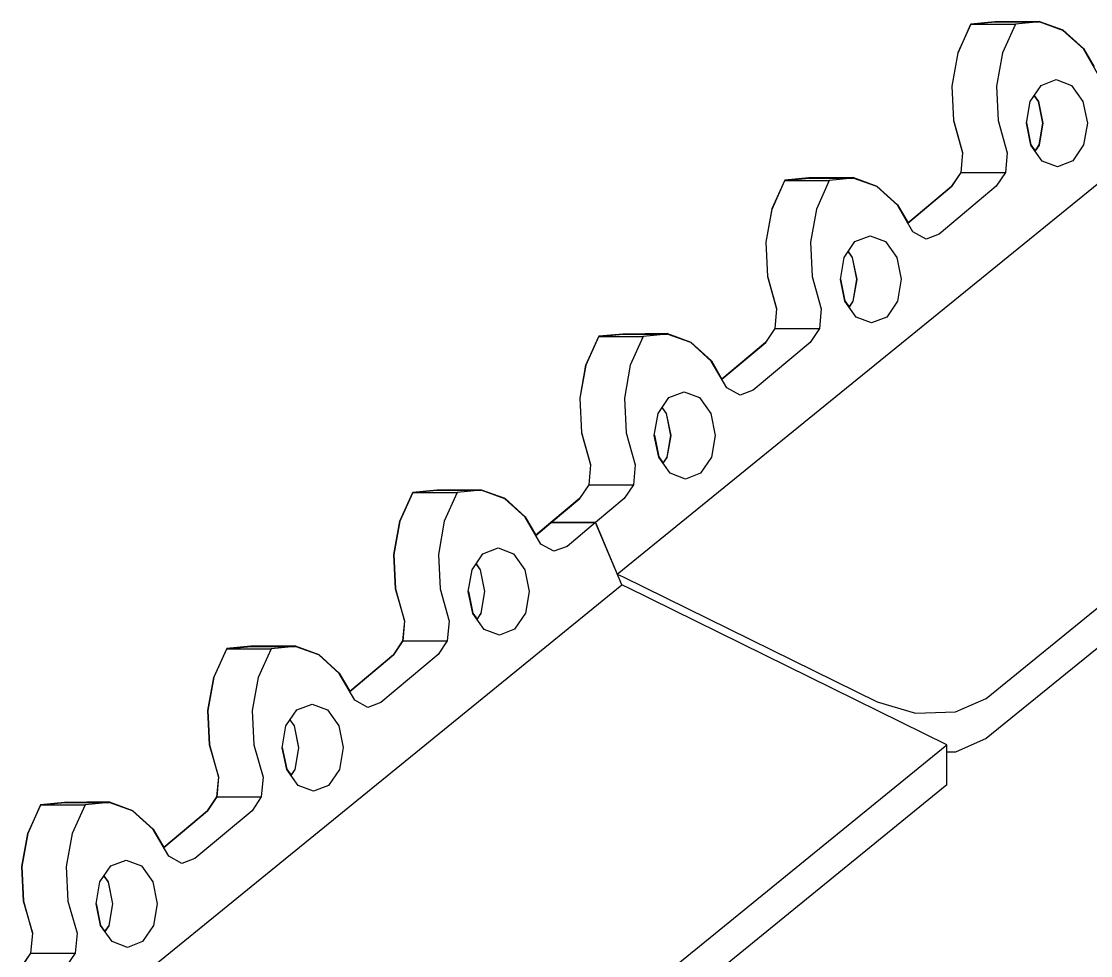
# Model space of a CAD drawing. Header units: millimetres. Extents: x -11840 to 12480, y -4119 to 5972.
# Drawn here: x -3653 to -3142, y 4428 to 4875 of the extents above; entities that cross this region are included whole.
import ezdxf

# ---------------------------------------------------------------- set-up
doc = ezdxf.new("R2010")
doc.units = ezdxf.units.MM

msp = doc.modelspace()

# ---------------------------------------------------------------- linework, layer by layer
at = {"color": 253, "true_color": 0x999999}
for p, q in [((-3199.07, 4873.65), (-3205.27, 4859.95)), ((-3199.07, 4873.65), (-3205.27, 4859.95)), ((-3205.2, 4859.88), (-3199.01, 4873.57)), ((-3205.2, 4859.88), (-3199.01, 4873.57)), ((-3187.61, 4874.77), (-3199.07, 4873.65)), ((-3187.61, 4874.77), (-3199.07, 4873.65)), ((-3199.01, 4873.57), (-3187.54, 4874.7)), ((-3199.01, 4873.57), (-3187.54, 4874.7)), ((-3199.01, 4873.57), (-3177.79, 4873.57)), ((-3199.01, 4873.57), (-3177.79, 4873.57)), ((-3166.29, 4874.95), (-3187.61, 4874.77)), ((-3166.29, 4874.95), (-3187.61, 4874.77)), ((-3187.43, 4874.7), (-3187.61, 4874.77)), ((-3187.43, 4874.7), (-3187.61, 4874.77)), ((-3187.54, 4874.7), (-3166.33, 4874.7)), ((-3187.54, 4874.7), (-3166.33, 4874.7)), ((-3177.79, 4873.57), (-3183.99, 4859.88)), ((-3177.79, 4873.57), (-3183.99, 4859.88)), ((-3166.33, 4874.7), (-3177.79, 4873.57)), ((-3166.33, 4874.7), (-3177.79, 4873.57)), ((-3155.12, 4870.63), (-3166.33, 4874.7)), ((-3155.12, 4870.63), (-3166.33, 4874.7)), ((-3166.29, 4874.95), (-3155.08, 4870.85)), ((-3166.29, 4874.95), (-3155.08, 4870.85)), ((-3145.28, 4861.75), (-3155.12, 4870.63)), ((-3145.28, 4861.75), (-3155.12, 4870.63)), ((-3155.08, 4870.85), (-3145.25, 4861.95)), ((-3155.08, 4870.85), (-3145.25, 4861.95)), ((-3137.81, 4848.98), (-3145.28, 4861.75)), ((-3137.81, 4848.98), (-3145.28, 4861.75)), ((-3145.25, 4861.95), (-3140.16, 4853.22)), ((-3145.25, 4861.95), (-3140.16, 4853.22)), ((-3205.27, 4859.95), (-3208.12, 4844.05)), ((-3205.27, 4859.95), (-3208.12, 4844.05)), ((-3208.04, 4844.01), (-3205.2, 4859.88)), ((-3208.04, 4844.01), (-3205.2, 4859.88)), ((-3183.99, 4859.88), (-3186.83, 4844.01)), ((-3183.99, 4859.88), (-3186.83, 4844.01)), ((-3165.52, 4844.33), (-3158.28, 4847.14)), ((-3165.52, 4844.33), (-3158.28, 4847.14)), ((-3158.28, 4847.14), (-3150.95, 4844.35)), ((-3158.28, 4847.14), (-3150.95, 4844.35)), ((-3208.12, 4844.05), (-3207.33, 4827.57)), ((-3208.12, 4844.05), (-3207.33, 4827.57)), ((-3207.25, 4827.55), (-3208.04, 4844.01)), ((-3207.25, 4827.55), (-3208.04, 4844.01)), ((-3186.83, 4844.01), (-3186.04, 4827.55)), ((-3186.83, 4844.01), (-3186.04, 4827.55)), ((-3170.74, 4836.69), (-3165.52, 4844.33)), ((-3170.74, 4836.69), (-3165.52, 4844.33)), ((-3150.95, 4844.35), (-3145.5, 4836.72)), ((-3150.95, 4844.35), (-3145.5, 4836.72)), ((-3172.52, 4826.25), (-3170.74, 4836.69)), ((-3172.52, 4826.25), (-3170.74, 4836.69)), ((-3168.81, 4839.52), (-3166.8, 4836.69)), ((-3168.81, 4839.52), (-3166.8, 4836.69)), ((-3166.71, 4836.72), (-3168.76, 4839.59)), ((-3166.71, 4836.72), (-3168.76, 4839.59)), ((-3166.8, 4836.69), (-3164.68, 4826.24)), ((-3166.8, 4836.69), (-3164.68, 4826.24)), ((-3164.59, 4826.29), (-3166.71, 4836.72)), ((-3164.59, 4826.29), (-3166.71, 4836.72)), ((-3145.5, 4836.72), (-3143.37, 4826.29)), ((-3145.5, 4836.72), (-3143.37, 4826.29)), ((-3368.13, 4610.66), (-3099.13, 4829.4)), ((-3368.13, 4610.66), (-3099.13, 4829.4)), ((-3207.33, 4827.57), (-3202.99, 4812.14)), ((-3207.33, 4827.57), (-3202.99, 4812.14)), ((-3202.9, 4812.16), (-3207.25, 4827.55)), ((-3202.9, 4812.16), (-3207.25, 4827.55)), ((-3186.04, 4827.55), (-3181.69, 4812.16)), ((-3186.04, 4827.55), (-3181.69, 4812.16)), ((-3170.4, 4815.82), (-3172.52, 4826.25)), ((-3170.4, 4815.82), (-3172.52, 4826.25)), ((-3172.49, 4826.41), (-3170.38, 4815.98)), ((-3172.49, 4826.41), (-3170.38, 4815.98)), ((-3164.68, 4826.24), (-3166.47, 4815.79)), ((-3164.68, 4826.24), (-3166.47, 4815.79)), ((-3166.37, 4815.85), (-3164.59, 4826.29)), ((-3166.37, 4815.85), (-3164.59, 4826.29)), ((-3143.37, 4826.29), (-3145.16, 4815.85)), ((-3143.37, 4826.29), (-3145.16, 4815.85)), ((-3164.94, 4808.19), (-3170.4, 4815.82)), ((-3164.94, 4808.19), (-3170.4, 4815.82)), ((-3170.38, 4815.98), (-3168.32, 4813.08)), ((-3170.38, 4815.98), (-3168.32, 4813.08)), ((-3166.47, 4815.79), (-3168.38, 4812.99)), ((-3166.47, 4815.79), (-3168.38, 4812.99)), ((-3168.35, 4812.96), (-3166.37, 4815.85)), ((-3168.35, 4812.96), (-3166.37, 4815.85)), ((-3145.16, 4815.85), (-3150.37, 4808.21)), ((-3145.16, 4815.85), (-3150.37, 4808.21)), ((-3202.99, 4812.14), (-3203.85, 4802.69)), ((-3202.99, 4812.14), (-3203.85, 4802.69)), ((-3203.76, 4802.73), (-3202.9, 4812.16)), ((-3203.76, 4802.73), (-3202.9, 4812.16)), ((-3181.69, 4812.16), (-3182.54, 4802.73)), ((-3181.69, 4812.16), (-3182.54, 4802.73)), ((-3157.61, 4805.41), (-3164.94, 4808.19)), ((-3157.61, 4805.41), (-3164.94, 4808.19)), ((-3150.37, 4808.21), (-3157.61, 4805.41)), ((-3150.37, 4808.21), (-3157.61, 4805.41)), ((-3255.23, 4800.31), (-3276.55, 4800.13)), ((-3255.23, 4800.31), (-3276.55, 4800.13)), ((-3255.23, 4800.31), (-3244.03, 4796.21)), ((-3255.23, 4800.31), (-3244.03, 4796.21)), ((-3203.85, 4802.69), (-3208.28, 4796.06)), ((-3203.85, 4802.69), (-3208.28, 4796.06)), ((-3208.19, 4796.1), (-3203.76, 4802.73)), ((-3208.19, 4796.1), (-3203.76, 4802.73)), ((-3203.76, 4802.73), (-3182.54, 4802.73)), ((-3203.76, 4802.73), (-3182.54, 4802.73)), ((-3182.54, 4802.73), (-3186.98, 4796.1)), ((-3182.54, 4802.73), (-3186.98, 4796.1)), ((-3288.02, 4799.01), (-3294.21, 4785.31)), ((-3288.02, 4799.01), (-3294.21, 4785.31)), ((-3294.14, 4785.25), (-3287.95, 4798.94)), ((-3294.14, 4785.25), (-3287.95, 4798.94)), ((-3276.55, 4800.13), (-3288.02, 4799.01)), ((-3276.55, 4800.13), (-3288.02, 4799.01)), ((-3287.95, 4798.94), (-3276.49, 4800.07)), ((-3287.95, 4798.94), (-3276.49, 4800.07)), ((-3287.95, 4798.94), (-3266.74, 4798.94)), ((-3287.95, 4798.94), (-3266.74, 4798.94)), ((-3276.39, 4800.07), (-3276.55, 4800.13)), ((-3276.39, 4800.07), (-3276.55, 4800.13)), ((-3276.49, 4800.07), (-3255.27, 4800.07)), ((-3276.49, 4800.07), (-3255.27, 4800.07)), ((-3266.74, 4798.94), (-3272.93, 4785.25)), ((-3266.74, 4798.94), (-3272.93, 4785.25)), ((-3255.27, 4800.07), (-3266.74, 4798.94)), ((-3255.27, 4800.07), (-3266.74, 4798.94)), ((-3244.06, 4795.99), (-3255.27, 4800.07)), ((-3244.06, 4795.99), (-3255.27, 4800.07)), ((-3234.22, 4787.12), (-3244.06, 4795.99)), ((-3234.22, 4787.12), (-3244.06, 4795.99)), ((-3244.03, 4796.21), (-3234.2, 4787.31)), ((-3244.03, 4796.21), (-3234.2, 4787.31)), ((-3208.28, 4796.06), (-3229.19, 4778.51)), ((-3208.28, 4796.06), (-3229.19, 4778.51)), ((-3229.18, 4778.49), (-3208.19, 4796.1)), ((-3229.18, 4778.49), (-3208.19, 4796.1)), ((-3186.98, 4796.1), (-3214.25, 4773.21)), ((-3186.98, 4796.1), (-3214.25, 4773.21)), ((-3294.21, 4785.31), (-3297.06, 4769.42)), ((-3294.21, 4785.31), (-3297.06, 4769.42)), ((-3296.99, 4769.38), (-3294.14, 4785.25)), ((-3296.99, 4769.38), (-3294.14, 4785.25)), ((-3272.93, 4785.25), (-3275.78, 4769.38)), ((-3272.93, 4785.25), (-3275.78, 4769.38)), ((-3226.76, 4774.35), (-3234.22, 4787.12)), ((-3226.76, 4774.35), (-3234.22, 4787.12)), ((-3234.2, 4787.31), (-3229.11, 4778.58)), ((-3234.2, 4787.31), (-3229.11, 4778.58)), ((-3259.68, 4762.06), (-3254.47, 4769.7)), ((-3259.68, 4762.06), (-3254.47, 4769.7)), ((-3254.47, 4769.7), (-3247.23, 4772.5)), ((-3254.47, 4769.7), (-3247.23, 4772.5)), ((-3247.23, 4772.5), (-3239.9, 4769.72)), ((-3247.23, 4772.5), (-3239.9, 4769.72)), ((-3239.9, 4769.72), (-3234.44, 4762.09)), ((-3239.9, 4769.72), (-3234.44, 4762.09)), ((-3220.49, 4770.88), (-3226.76, 4774.35)), ((-3220.49, 4770.88), (-3226.76, 4774.35)), ((-3214.25, 4773.21), (-3220.49, 4770.88)), ((-3214.25, 4773.21), (-3220.49, 4770.88)), ((-3297.06, 4769.42), (-3296.28, 4752.93)), ((-3297.06, 4769.42), (-3296.28, 4752.93)), ((-3296.2, 4752.92), (-3296.99, 4769.38)), ((-3296.2, 4752.92), (-3296.99, 4769.38)), ((-3275.78, 4769.38), (-3274.98, 4752.92)), ((-3275.78, 4769.38), (-3274.98, 4752.92)), ((-3257.75, 4764.88), (-3255.74, 4762.06)), ((-3257.75, 4764.88), (-3255.74, 4762.06)), ((-3255.65, 4762.09), (-3257.7, 4764.95)), ((-3255.65, 4762.09), (-3257.7, 4764.95)), ((-3261.46, 4751.62), (-3259.68, 4762.06)), ((-3261.46, 4751.62), (-3259.68, 4762.06)), ((-3255.74, 4762.06), (-3253.63, 4751.61)), ((-3255.74, 4762.06), (-3253.63, 4751.61)), ((-3253.53, 4751.66), (-3255.65, 4762.09)), ((-3253.53, 4751.66), (-3255.65, 4762.09)), ((-3234.44, 4762.09), (-3232.32, 4751.66)), ((-3234.44, 4762.09), (-3232.32, 4751.66)), ((-3296.28, 4752.93), (-3291.94, 4737.51)), ((-3296.28, 4752.93), (-3291.94, 4737.51)), ((-3291.85, 4737.53), (-3296.2, 4752.92)), ((-3291.85, 4737.53), (-3296.2, 4752.92)), ((-3274.98, 4752.92), (-3270.64, 4737.53)), ((-3274.98, 4752.92), (-3270.64, 4737.53)), ((-3259.34, 4741.19), (-3261.46, 4751.62)), ((-3259.34, 4741.19), (-3261.46, 4751.62)), ((-3261.44, 4751.77), (-3259.33, 4741.34)), ((-3261.44, 4751.77), (-3259.33, 4741.34)), ((-3253.63, 4751.61), (-3255.42, 4741.16)), ((-3253.63, 4751.61), (-3255.42, 4741.16)), ((-3255.32, 4741.22), (-3253.53, 4751.66)), ((-3255.32, 4741.22), (-3253.53, 4751.66)), ((-3232.32, 4751.66), (-3234.1, 4741.22)), ((-3232.32, 4751.66), (-3234.1, 4741.22)), ((-3191.74, 4551.25), (-2943.67, 4752.97)), ((-3191.74, 4551.25), (-2943.67, 4752.97)), ((-3253.89, 4733.56), (-3259.34, 4741.19)), ((-3253.89, 4733.56), (-3259.34, 4741.19)), ((-3259.33, 4741.34), (-3257.27, 4738.44)), ((-3259.33, 4741.34), (-3257.27, 4738.44)), ((-3255.42, 4741.16), (-3257.32, 4738.36)), ((-3255.42, 4741.16), (-3257.32, 4738.36)), ((-3257.29, 4738.32), (-3255.32, 4741.22)), ((-3257.29, 4738.32), (-3255.32, 4741.22)), ((-3234.1, 4741.22), (-3239.31, 4733.58)), ((-3234.1, 4741.22), (-3239.31, 4733.58)), ((-3291.94, 4737.51), (-3292.79, 4728.06)), ((-3291.94, 4737.51), (-3292.79, 4728.06)), ((-3292.7, 4728.09), (-3291.85, 4737.53)), ((-3292.7, 4728.09), (-3291.85, 4737.53)), ((-3270.64, 4737.53), (-3271.49, 4728.09)), ((-3270.64, 4737.53), (-3271.49, 4728.09)), ((-3246.56, 4730.77), (-3253.89, 4733.56)), ((-3246.56, 4730.77), (-3253.89, 4733.56)), ((-3239.31, 4733.58), (-3246.56, 4730.77)), ((-3239.31, 4733.58), (-3246.56, 4730.77)), ((-2943.66, 4733.82), (-3191.74, 4532.09)), ((-2943.66, 4733.82), (-3191.74, 4532.09)), ((-3376.96, 4724.38), (-3383.16, 4710.67)), ((-3376.96, 4724.38), (-3383.16, 4710.67)), ((-3383.09, 4710.62), (-3376.89, 4724.31)), ((-3383.09, 4710.62), (-3376.89, 4724.31)), ((-3365.5, 4725.49), (-3376.96, 4724.38)), ((-3365.5, 4725.49), (-3376.96, 4724.38)), ((-3376.89, 4724.31), (-3365.43, 4725.43)), ((-3376.89, 4724.31), (-3365.43, 4725.43)), ((-3376.89, 4724.31), (-3355.68, 4724.31)), ((-3376.89, 4724.31), (-3355.68, 4724.31)), ((-3344.18, 4725.67), (-3365.5, 4725.49)), ((-3344.18, 4725.67), (-3365.5, 4725.49)), ((-3365.35, 4725.43), (-3365.5, 4725.49)), ((-3365.35, 4725.43), (-3365.5, 4725.49)), ((-3365.43, 4725.43), (-3344.22, 4725.43)), ((-3365.43, 4725.43), (-3344.22, 4725.43)), ((-3355.68, 4724.31), (-3361.88, 4710.62)), ((-3355.68, 4724.31), (-3361.88, 4710.62)), ((-3344.22, 4725.43), (-3355.68, 4724.31)), ((-3344.22, 4725.43), (-3355.68, 4724.31)), ((-3333, 4721.36), (-3344.22, 4725.43)), ((-3333, 4721.36), (-3344.22, 4725.43)), ((-3344.18, 4725.67), (-3332.97, 4721.58)), ((-3344.18, 4725.67), (-3332.97, 4721.58)), ((-3292.79, 4728.06), (-3297.23, 4721.42)), ((-3292.79, 4728.06), (-3297.23, 4721.42)), ((-3297.13, 4721.47), (-3292.7, 4728.09)), ((-3297.13, 4721.47), (-3292.7, 4728.09)), ((-3292.7, 4728.09), (-3271.49, 4728.09)), ((-3292.7, 4728.09), (-3271.49, 4728.09)), ((-3271.49, 4728.09), (-3275.92, 4721.47)), ((-3271.49, 4728.09), (-3275.92, 4721.47)), ((-3323.17, 4712.49), (-3333, 4721.36)), ((-3323.17, 4712.49), (-3333, 4721.36)), ((-3332.97, 4721.58), (-3323.15, 4712.68)), ((-3332.97, 4721.58), (-3323.15, 4712.68)), ((-3297.23, 4721.42), (-3318.14, 4703.88)), ((-3297.23, 4721.42), (-3318.14, 4703.88)), ((-3318.12, 4703.86), (-3297.13, 4721.47)), ((-3318.12, 4703.86), (-3297.13, 4721.47)), ((-3275.92, 4721.47), (-3303.2, 4698.58)), ((-3275.92, 4721.47), (-3303.2, 4698.58)), ((-3383.16, 4710.67), (-3386.01, 4694.78)), ((-3383.16, 4710.67), (-3386.01, 4694.78)), ((-3385.93, 4694.75), (-3383.09, 4710.62)), ((-3385.93, 4694.75), (-3383.09, 4710.62)), ((-3361.88, 4710.62), (-3364.72, 4694.75)), ((-3361.88, 4710.62), (-3364.72, 4694.75)), ((-3315.7, 4699.71), (-3323.17, 4712.49)), ((-3315.7, 4699.71), (-3323.17, 4712.49)), ((-3323.15, 4712.68), (-3318.06, 4703.95)), ((-3323.15, 4712.68), (-3318.06, 4703.95)), ((-3309.44, 4696.25), (-3315.7, 4699.71)), ((-3309.44, 4696.25), (-3315.7, 4699.71)), ((-3303.2, 4698.58), (-3309.44, 4696.25)), ((-3303.2, 4698.58), (-3309.44, 4696.25)), ((-3386.01, 4694.78), (-3385.23, 4678.29)), ((-3386.01, 4694.78), (-3385.23, 4678.29)), ((-3385.14, 4678.29), (-3385.93, 4694.75)), ((-3385.14, 4678.29), (-3385.93, 4694.75)), ((-3364.72, 4694.75), (-3363.93, 4678.29)), ((-3364.72, 4694.75), (-3363.93, 4678.29)), ((-3348.62, 4687.42), (-3343.41, 4695.07)), ((-3348.62, 4687.42), (-3343.41, 4695.07)), ((-3343.41, 4695.07), (-3336.17, 4697.87)), ((-3343.41, 4695.07), (-3336.17, 4697.87)), ((-3336.17, 4697.87), (-3328.84, 4695.08)), ((-3336.17, 4697.87), (-3328.84, 4695.08)), ((-3328.84, 4695.08), (-3323.38, 4687.45)), ((-3328.84, 4695.08), (-3323.38, 4687.45)), ((-3346.7, 4690.24), (-3344.69, 4687.42)), ((-3346.7, 4690.24), (-3344.69, 4687.42)), ((-3344.6, 4687.45), (-3346.65, 4690.32)), ((-3344.6, 4687.45), (-3346.65, 4690.32)), ((-3350.41, 4676.99), (-3348.62, 4687.42)), ((-3350.41, 4676.99), (-3348.62, 4687.42)), ((-3344.69, 4687.42), (-3342.58, 4676.97)), ((-3344.69, 4687.42), (-3342.58, 4676.97)), ((-3342.48, 4677.02), (-3344.6, 4687.45)), ((-3342.48, 4677.02), (-3344.6, 4687.45)), ((-3323.38, 4687.45), (-3321.26, 4677.02)), ((-3323.38, 4687.45), (-3321.26, 4677.02)), ((-3385.23, 4678.29), (-3380.89, 4662.87)), ((-3385.23, 4678.29), (-3380.89, 4662.87)), ((-3380.79, 4662.9), (-3385.14, 4678.29)), ((-3380.79, 4662.9), (-3385.14, 4678.29)), ((-3363.93, 4678.29), (-3359.58, 4662.9)), ((-3363.93, 4678.29), (-3359.58, 4662.9)), ((-3348.29, 4666.56), (-3350.41, 4676.99)), ((-3348.29, 4666.56), (-3350.41, 4676.99)), ((-3350.39, 4677.12), (-3348.28, 4666.7)), ((-3350.39, 4677.12), (-3348.28, 4666.7)), ((-3342.58, 4676.97), (-3344.37, 4666.52)), ((-3342.58, 4676.97), (-3344.37, 4666.52)), ((-3344.26, 4666.59), (-3342.48, 4677.02)), ((-3344.26, 4666.59), (-3342.48, 4677.02)), ((-3321.26, 4677.02), (-3323.05, 4666.59)), ((-3321.26, 4677.02), (-3323.05, 4666.59)), ((-3380.89, 4662.87), (-3381.74, 4653.42)), ((-3380.89, 4662.87), (-3381.74, 4653.42)), ((-3381.64, 4653.46), (-3380.79, 4662.9)), ((-3381.64, 4653.46), (-3380.79, 4662.9)), ((-3359.58, 4662.9), (-3360.43, 4653.46)), ((-3359.58, 4662.9), (-3360.43, 4653.46)), ((-3342.83, 4658.93), (-3348.29, 4666.56)), ((-3342.83, 4658.93), (-3348.29, 4666.56)), ((-3348.28, 4666.7), (-3346.21, 4663.81)), ((-3348.28, 4666.7), (-3346.21, 4663.81)), ((-3344.37, 4666.52), (-3346.27, 4663.73)), ((-3344.37, 4666.52), (-3346.27, 4663.73)), ((-3346.24, 4663.69), (-3344.26, 4666.59)), ((-3346.24, 4663.69), (-3344.26, 4666.59)), ((-3323.05, 4666.59), (-3328.26, 4658.94)), ((-3323.05, 4666.59), (-3328.26, 4658.94)), ((-3335.5, 4656.14), (-3342.83, 4658.93)), ((-3335.5, 4656.14), (-3342.83, 4658.93)), ((-3328.26, 4658.94), (-3335.5, 4656.14)), ((-3328.26, 4658.94), (-3335.5, 4656.14)), ((-3381.74, 4653.42), (-3386.18, 4646.79)), ((-3381.74, 4653.42), (-3386.18, 4646.79)), ((-3386.08, 4646.83), (-3381.64, 4653.46)), ((-3386.08, 4646.83), (-3381.64, 4653.46)), ((-3381.64, 4653.46), (-3360.43, 4653.46)), ((-3381.64, 4653.46), (-3360.43, 4653.46)), ((-3360.43, 4653.46), (-3364.87, 4646.83)), ((-3360.43, 4653.46), (-3364.87, 4646.83)), ((-3465.91, 4649.74), (-3472.11, 4636.04)), ((-3465.91, 4649.74), (-3472.11, 4636.04)), ((-3472.03, 4635.98), (-3465.84, 4649.67)), ((-3472.03, 4635.98), (-3465.84, 4649.67)), ((-3454.45, 4650.86), (-3465.91, 4649.74)), ((-3454.45, 4650.86), (-3465.91, 4649.74)), ((-3465.84, 4649.67), (-3454.37, 4650.8)), ((-3465.84, 4649.67), (-3454.37, 4650.8)), ((-3465.84, 4649.67), (-3444.63, 4649.67)), ((-3465.84, 4649.67), (-3444.63, 4649.67)), ((-3433.13, 4651.04), (-3454.45, 4650.86)), ((-3433.13, 4651.04), (-3454.45, 4650.86)), ((-3454.3, 4650.8), (-3454.45, 4650.86)), ((-3454.3, 4650.8), (-3454.45, 4650.86)), ((-3454.37, 4650.8), (-3433.16, 4650.8)), ((-3454.37, 4650.8), (-3433.16, 4650.8)), ((-3444.63, 4649.67), (-3450.82, 4635.98)), ((-3444.63, 4649.67), (-3450.82, 4635.98)), ((-3433.16, 4650.8), (-3444.63, 4649.67)), ((-3433.16, 4650.8), (-3444.63, 4649.67)), ((-3421.95, 4646.73), (-3433.16, 4650.8)), ((-3421.95, 4646.73), (-3433.16, 4650.8)), ((-3433.13, 4651.04), (-3421.92, 4646.94)), ((-3433.13, 4651.04), (-3421.92, 4646.94)), ((-3421.92, 4646.94), (-3412.09, 4638.04)), ((-3421.92, 4646.94), (-3412.09, 4638.04)), ((-3412.11, 4637.85), (-3421.95, 4646.73)), ((-3412.11, 4637.85), (-3421.95, 4646.73)), ((-3386.18, 4646.79), (-3399.82, 4635.34)), ((-3386.18, 4646.79), (-3399.82, 4635.34)), ((-3399.72, 4635.39), (-3386.08, 4646.83)), ((-3399.72, 4635.39), (-3386.08, 4646.83)), ((-3364.87, 4646.83), (-3378.5, 4635.39)), ((-3364.87, 4646.83), (-3378.5, 4635.39)), ((-3404.64, 4625.08), (-3412.11, 4637.85)), ((-3404.64, 4625.08), (-3412.11, 4637.85)), ((-3412.09, 4638.04), (-3407.01, 4629.31)), ((-3412.09, 4638.04), (-3407.01, 4629.31)), ((-3472.11, 4636.04), (-3474.96, 4620.14)), ((-3472.11, 4636.04), (-3474.96, 4620.14)), ((-3474.88, 4620.11), (-3472.03, 4635.98)), ((-3474.88, 4620.11), (-3472.03, 4635.98)), ((-3450.82, 4635.98), (-3453.66, 4620.11)), ((-3450.82, 4635.98), (-3453.66, 4620.11)), ((-3399.82, 4635.34), (-3407.08, 4629.25)), ((-3399.82, 4635.34), (-3407.08, 4629.25)), ((-3407.07, 4629.22), (-3399.72, 4635.39)), ((-3407.07, 4629.22), (-3399.72, 4635.39)), ((-3399.82, 4635.34), (-3399.81, 4635.31)), ((-3399.82, 4635.34), (-3399.81, 4635.31)), ((-3399.81, 4635.31), (-3399.82, 4635.34)), ((-3399.81, 4635.31), (-3399.82, 4635.34)), ((-3378.5, 4635.39), (-3399.72, 4635.39)), ((-3378.5, 4635.39), (-3399.72, 4635.39)), ((-3399.72, 4635.39), (-3378.5, 4635.39)), ((-3399.72, 4635.39), (-3378.5, 4635.39)), ((-3378.5, 4635.39), (-3392.14, 4623.94)), ((-3378.5, 4635.39), (-3392.14, 4623.94)), ((-3378.5, 4635.39), (-3368.13, 4610.66)), ((-3378.5, 4635.39), (-3368.13, 4610.66)), ((-3365.96, 4605.5), (-3378.5, 4635.39)), ((-3365.96, 4605.5), (-3378.5, 4635.39)), ((-3432.36, 4620.43), (-3425.12, 4623.24)), ((-3432.36, 4620.43), (-3425.12, 4623.24)), ((-3425.12, 4623.24), (-3417.78, 4620.45)), ((-3425.12, 4623.24), (-3417.78, 4620.45)), ((-3398.38, 4621.62), (-3404.64, 4625.08)), ((-3398.38, 4621.62), (-3404.64, 4625.08)), ((-3392.14, 4623.94), (-3398.38, 4621.62)), ((-3392.14, 4623.94), (-3398.38, 4621.62)), ((-3474.96, 4620.14), (-3474.18, 4603.66)), ((-3474.96, 4620.14), (-3474.18, 4603.66)), ((-3474.09, 4603.65), (-3474.88, 4620.11)), ((-3474.09, 4603.65), (-3474.88, 4620.11)), ((-3453.66, 4620.11), (-3452.87, 4603.65)), ((-3453.66, 4620.11), (-3452.87, 4603.65)), ((-3437.57, 4612.79), (-3432.36, 4620.43)), ((-3437.57, 4612.79), (-3432.36, 4620.43)), ((-3417.78, 4620.45), (-3412.33, 4612.82)), ((-3417.78, 4620.45), (-3412.33, 4612.82)), ((-3439.35, 4602.35), (-3437.57, 4612.79)), ((-3439.35, 4602.35), (-3437.57, 4612.79)), ((-3435.65, 4615.6), (-3433.64, 4612.78)), ((-3435.65, 4615.6), (-3433.64, 4612.78)), ((-3433.54, 4612.82), (-3435.59, 4615.69)), ((-3433.54, 4612.82), (-3435.59, 4615.69)), ((-3433.64, 4612.78), (-3431.53, 4602.33)), ((-3433.64, 4612.78), (-3431.53, 4602.33)), ((-3431.42, 4602.39), (-3433.54, 4612.82)), ((-3431.42, 4602.39), (-3433.54, 4612.82)), ((-3412.33, 4612.82), (-3410.21, 4602.39)), ((-3412.33, 4612.82), (-3410.21, 4602.39)), ((-3368.13, 4610.66), (-3366.76, 4610.07)), ((-3368.13, 4610.66), (-3366.76, 4610.07)), ((-3366.76, 4610.07), (-3365.36, 4609.41)), ((-3366.76, 4610.07), (-3365.36, 4609.41)), ((-3365.36, 4609.41), (-3243.85, 4549.59)), ((-3365.36, 4609.41), (-3243.85, 4549.59)), ((-3634.96, 4386.76), (-3365.96, 4605.5)), ((-3634.96, 4386.76), (-3365.96, 4605.5)), ((-3474.18, 4603.66), (-3469.84, 4588.23)), ((-3474.18, 4603.66), (-3469.84, 4588.23)), ((-3469.74, 4588.26), (-3474.09, 4603.65)), ((-3469.74, 4588.26), (-3474.09, 4603.65)), ((-3452.87, 4603.65), (-3448.52, 4588.26)), ((-3452.87, 4603.65), (-3448.52, 4588.26)), ((-3437.23, 4591.92), (-3439.35, 4602.35)), ((-3437.23, 4591.92), (-3439.35, 4602.35)), ((-3439.33, 4602.47), (-3437.23, 4592.07)), ((-3439.33, 4602.47), (-3437.23, 4592.07)), ((-3431.53, 4602.33), (-3433.31, 4591.88)), ((-3431.53, 4602.33), (-3433.31, 4591.88)), ((-3433.2, 4591.96), (-3431.42, 4602.39)), ((-3433.2, 4591.96), (-3431.42, 4602.39)), ((-3410.21, 4602.39), (-3411.99, 4591.96)), ((-3410.21, 4602.39), (-3411.99, 4591.96)), ((-3364.59, 4604.91), (-3365.96, 4605.5)), ((-3364.59, 4604.91), (-3365.96, 4605.5)), ((-3363.19, 4604.25), (-3364.59, 4604.91)), ((-3363.19, 4604.25), (-3364.59, 4604.91)), ((-3210.5, 4529.07), (-3363.19, 4604.25)), ((-3210.5, 4529.07), (-3363.19, 4604.25)), ((-3437.23, 4592.07), (-3435.16, 4589.17)), ((-3437.23, 4592.07), (-3435.16, 4589.17)), ((-3431.78, 4584.29), (-3437.23, 4591.92)), ((-3431.78, 4584.29), (-3437.23, 4591.92)), ((-3433.31, 4591.88), (-3435.21, 4589.1)), ((-3433.31, 4591.88), (-3435.21, 4589.1)), ((-3435.18, 4589.06), (-3433.2, 4591.96)), ((-3435.18, 4589.06), (-3433.2, 4591.96)), ((-3411.99, 4591.96), (-3417.2, 4584.31)), ((-3411.99, 4591.96), (-3417.2, 4584.31)), ((-3469.84, 4588.23), (-3470.69, 4578.78)), ((-3469.84, 4588.23), (-3470.69, 4578.78)), ((-3470.59, 4578.83), (-3469.74, 4588.26)), ((-3470.59, 4578.83), (-3469.74, 4588.26)), ((-3448.52, 4588.26), (-3449.38, 4578.83)), ((-3448.52, 4588.26), (-3449.38, 4578.83)), ((-3424.44, 4581.51), (-3431.78, 4584.29)), ((-3424.44, 4581.51), (-3431.78, 4584.29)), ((-3417.2, 4584.31), (-3424.44, 4581.51)), ((-3417.2, 4584.31), (-3424.44, 4581.51)), ((-3543.4, 4576.22), (-3554.86, 4575.1)), ((-3543.4, 4576.22), (-3554.86, 4575.1)), ((-3554.78, 4575.04), (-3543.32, 4576.17)), ((-3554.78, 4575.04), (-3543.32, 4576.17)), ((-3522.08, 4576.4), (-3543.4, 4576.22)), ((-3522.08, 4576.4), (-3543.4, 4576.22)), ((-3543.26, 4576.17), (-3543.4, 4576.22)), ((-3543.26, 4576.17), (-3543.4, 4576.22)), ((-3543.32, 4576.17), (-3522.11, 4576.17)), ((-3543.32, 4576.17), (-3522.11, 4576.17)), ((-3522.11, 4576.17), (-3533.57, 4575.04)), ((-3522.11, 4576.17), (-3533.57, 4575.04)), ((-3510.89, 4572.09), (-3522.11, 4576.17)), ((-3510.89, 4572.09), (-3522.11, 4576.17)), ((-3522.08, 4576.4), (-3510.87, 4572.3)), ((-3522.08, 4576.4), (-3510.87, 4572.3)), ((-3470.69, 4578.78), (-3475.13, 4572.15)), ((-3470.69, 4578.78), (-3475.13, 4572.15)), ((-3475.02, 4572.2), (-3470.59, 4578.83)), ((-3475.02, 4572.2), (-3470.59, 4578.83)), ((-3470.59, 4578.83), (-3449.38, 4578.83)), ((-3470.59, 4578.83), (-3449.38, 4578.83)), ((-3449.38, 4578.83), (-3453.81, 4572.2)), ((-3449.38, 4578.83), (-3453.81, 4572.2)), ((-3554.86, 4575.1), (-3561.06, 4561.4)), ((-3554.86, 4575.1), (-3561.06, 4561.4)), ((-3560.98, 4561.35), (-3554.78, 4575.04)), ((-3560.98, 4561.35), (-3554.78, 4575.04)), ((-3554.78, 4575.04), (-3533.57, 4575.04)), ((-3554.78, 4575.04), (-3533.57, 4575.04)), ((-3533.57, 4575.04), (-3539.76, 4561.35)), ((-3533.57, 4575.04), (-3539.76, 4561.35)), ((-3501.06, 4563.22), (-3510.89, 4572.09)), ((-3501.06, 4563.22), (-3510.89, 4572.09)), ((-3510.87, 4572.3), (-3501.04, 4563.4)), ((-3510.87, 4572.3), (-3501.04, 4563.4)), ((-3475.13, 4572.15), (-3496.02, 4554.62)), ((-3475.13, 4572.15), (-3496.02, 4554.62)), ((-3496.01, 4554.59), (-3475.02, 4572.2)), ((-3496.01, 4554.59), (-3475.02, 4572.2)), ((-3453.81, 4572.2), (-3481.09, 4549.31)), ((-3453.81, 4572.2), (-3481.09, 4549.31)), ((-3561.06, 4561.4), (-3563.91, 4545.51)), ((-3561.06, 4561.4), (-3563.91, 4545.51)), ((-3563.82, 4545.48), (-3560.98, 4561.35)), ((-3563.82, 4545.48), (-3560.98, 4561.35)), ((-3539.76, 4561.35), (-3542.61, 4545.48)), ((-3539.76, 4561.35), (-3542.61, 4545.48)), ((-3493.59, 4550.45), (-3501.06, 4563.22)), ((-3493.59, 4550.45), (-3501.06, 4563.22)), ((-3501.04, 4563.4), (-3495.96, 4554.67)), ((-3501.04, 4563.4), (-3495.96, 4554.67)), ((-3487.32, 4546.98), (-3493.59, 4550.45)), ((-3487.32, 4546.98), (-3493.59, 4550.45)), ((-3206.38, 4544.8), (-3191.74, 4551.25)), ((-3206.38, 4544.8), (-3191.74, 4551.25)), ((-3563.91, 4545.51), (-3563.13, 4529.02)), ((-3563.91, 4545.51), (-3563.13, 4529.02)), ((-3563.03, 4529.02), (-3563.82, 4545.48)), ((-3563.03, 4529.02), (-3563.82, 4545.48)), ((-3542.61, 4545.48), (-3541.82, 4529.02)), ((-3542.61, 4545.48), (-3541.82, 4529.02)), ((-3526.51, 4538.16), (-3521.3, 4545.8)), ((-3526.51, 4538.16), (-3521.3, 4545.8)), ((-3521.3, 4545.8), (-3514.06, 4548.6)), ((-3521.3, 4545.8), (-3514.06, 4548.6)), ((-3514.06, 4548.6), (-3506.73, 4545.82)), ((-3514.06, 4548.6), (-3506.73, 4545.82)), ((-3506.73, 4545.82), (-3501.27, 4538.19)), ((-3506.73, 4545.82), (-3501.27, 4538.19)), ((-3481.09, 4549.31), (-3487.32, 4546.98)), ((-3481.09, 4549.31), (-3487.32, 4546.98)), ((-3243.85, 4549.59), (-3225.46, 4544.19)), ((-3243.85, 4549.59), (-3225.46, 4544.19)), ((-3225.46, 4544.19), (-3206.38, 4544.8)), ((-3225.46, 4544.19), (-3206.38, 4544.8)), ((-3524.6, 4540.96), (-3522.59, 4538.15)), ((-3524.6, 4540.96), (-3522.59, 4538.15)), ((-3522.49, 4538.19), (-3524.54, 4541.06)), ((-3522.49, 4538.19), (-3524.54, 4541.06)), ((-3528.3, 4527.72), (-3526.51, 4538.16)), ((-3528.3, 4527.72), (-3526.51, 4538.16)), ((-3522.59, 4538.15), (-3520.47, 4527.7)), ((-3522.59, 4538.15), (-3520.47, 4527.7)), ((-3520.36, 4527.76), (-3522.49, 4538.19)), ((-3520.36, 4527.76), (-3522.49, 4538.19)), ((-3501.27, 4538.19), (-3499.15, 4527.76)), ((-3501.27, 4538.19), (-3499.15, 4527.76)), ((-3191.74, 4532.09), (-3206.38, 4525.64)), ((-3191.74, 4532.09), (-3206.38, 4525.64)), ((-3563.13, 4529.02), (-3558.78, 4513.6)), ((-3563.13, 4529.02), (-3558.78, 4513.6)), ((-3558.68, 4513.63), (-3563.03, 4529.02)), ((-3558.68, 4513.63), (-3563.03, 4529.02)), ((-3541.82, 4529.02), (-3537.47, 4513.63)), ((-3541.82, 4529.02), (-3537.47, 4513.63)), ((-3526.18, 4517.29), (-3528.3, 4527.72)), ((-3526.18, 4517.29), (-3528.3, 4527.72)), ((-3528.28, 4527.83), (-3526.17, 4517.43)), ((-3528.28, 4527.83), (-3526.17, 4517.43)), ((-3520.47, 4527.7), (-3522.26, 4517.25)), ((-3520.47, 4527.7), (-3522.26, 4517.25)), ((-3522.15, 4517.32), (-3520.36, 4527.76)), ((-3522.15, 4517.32), (-3520.36, 4527.76)), ((-3499.15, 4527.76), (-3500.94, 4517.32)), ((-3499.15, 4527.76), (-3500.94, 4517.32)), ((-3458.57, 4327.35), (-3210.5, 4529.07)), ((-3458.57, 4327.35), (-3210.5, 4529.07)), ((-3210.5, 4509.92), (-3210.5, 4529.07)), ((-3210.5, 4509.92), (-3210.5, 4529.07)), ((-3206.38, 4525.64), (-3210.5, 4525.51)), ((-3206.38, 4525.64), (-3210.5, 4525.51)), ((-3520.72, 4509.66), (-3526.18, 4517.29)), ((-3520.72, 4509.66), (-3526.18, 4517.29)), ((-3526.17, 4517.43), (-3524.11, 4514.53)), ((-3526.17, 4517.43), (-3524.11, 4514.53)), ((-3522.26, 4517.25), (-3524.16, 4514.47)), ((-3522.26, 4517.25), (-3524.16, 4514.47)), ((-3524.13, 4514.42), (-3522.15, 4517.32)), ((-3524.13, 4514.42), (-3522.15, 4517.32)), ((-3500.94, 4517.32), (-3506.15, 4509.68)), ((-3500.94, 4517.32), (-3506.15, 4509.68)), ((-3558.78, 4513.6), (-3559.64, 4504.15)), ((-3558.78, 4513.6), (-3559.64, 4504.15)), ((-3559.53, 4504.19), (-3558.68, 4513.63)), ((-3559.53, 4504.19), (-3558.68, 4513.63)), ((-3537.47, 4513.63), (-3538.32, 4504.19)), ((-3537.47, 4513.63), (-3538.32, 4504.19)), ((-3513.39, 4506.87), (-3520.72, 4509.66)), ((-3513.39, 4506.87), (-3520.72, 4509.66)), ((-3506.15, 4509.68), (-3513.39, 4506.87)), ((-3506.15, 4509.68), (-3513.39, 4506.87)), ((-3210.5, 4509.92), (-3458.57, 4308.19)), ((-3210.5, 4509.92), (-3458.57, 4308.19)), ((-3559.64, 4504.15), (-3564.08, 4497.51)), ((-3559.64, 4504.15), (-3564.08, 4497.51)), ((-3563.97, 4497.57), (-3559.53, 4504.19)), ((-3563.97, 4497.57), (-3559.53, 4504.19)), ((-3559.53, 4504.19), (-3538.32, 4504.19)), ((-3559.53, 4504.19), (-3538.32, 4504.19)), ((-3538.32, 4504.19), (-3542.75, 4497.57)), ((-3538.32, 4504.19), (-3542.75, 4497.57)), ((-3643.81, 4500.47), (-3650.01, 4486.76)), ((-3643.81, 4500.47), (-3650.01, 4486.76)), ((-3649.92, 4486.72), (-3643.73, 4500.41)), ((-3649.92, 4486.72), (-3643.73, 4500.41)), ((-3632.35, 4501.58), (-3643.81, 4500.47)), ((-3632.35, 4501.58), (-3643.81, 4500.47)), ((-3643.73, 4500.41), (-3632.26, 4501.54)), ((-3643.73, 4500.41), (-3632.26, 4501.54)), ((-3643.73, 4500.41), (-3622.51, 4500.41)), ((-3643.73, 4500.41), (-3622.51, 4500.41)), ((-3611.03, 4501.76), (-3632.35, 4501.58)), ((-3611.03, 4501.76), (-3632.35, 4501.58)), ((-3632.22, 4501.54), (-3632.35, 4501.58)), ((-3632.22, 4501.54), (-3632.35, 4501.58)), ((-3632.26, 4501.54), (-3611.05, 4501.54)), ((-3632.26, 4501.54), (-3611.05, 4501.54)), ((-3622.51, 4500.41), (-3628.71, 4486.72)), ((-3622.51, 4500.41), (-3628.71, 4486.72)), ((-3611.05, 4501.54), (-3622.51, 4500.41)), ((-3611.05, 4501.54), (-3622.51, 4500.41)), ((-3599.84, 4497.46), (-3611.05, 4501.54)), ((-3599.84, 4497.46), (-3611.05, 4501.54)), ((-3611.03, 4501.76), (-3599.82, 4497.67)), ((-3611.03, 4501.76), (-3599.82, 4497.67)), ((-3590, 4488.59), (-3599.84, 4497.46)), ((-3590, 4488.59), (-3599.84, 4497.46)), ((-3599.82, 4497.67), (-3589.99, 4488.77)), ((-3599.82, 4497.67), (-3589.99, 4488.77)), ((-3564.08, 4497.51), (-3584.97, 4479.98)), ((-3564.08, 4497.51), (-3584.97, 4479.98)), ((-3584.95, 4479.96), (-3563.97, 4497.57)), ((-3584.95, 4479.96), (-3563.97, 4497.57)), ((-3542.75, 4497.57), (-3570.03, 4474.68)), ((-3542.75, 4497.57), (-3570.03, 4474.68)), ((-3582.53, 4475.82), (-3590, 4488.59)), ((-3582.53, 4475.82), (-3590, 4488.59)), ((-3589.99, 4488.77), (-3584.91, 4480.04)), ((-3589.99, 4488.77), (-3584.91, 4480.04)), ((-3650.01, 4486.76), (-3652.86, 4470.87)), ((-3650.01, 4486.76), (-3652.86, 4470.87)), ((-3652.77, 4470.85), (-3649.92, 4486.72)), ((-3652.77, 4470.85), (-3649.92, 4486.72)), ((-3628.71, 4486.72), (-3631.55, 4470.85)), ((-3628.71, 4486.72), (-3631.55, 4470.85)), ((-3610.25, 4471.17), (-3603, 4473.97)), ((-3610.25, 4471.17), (-3603, 4473.97)), ((-3603, 4473.97), (-3595.67, 4471.19)), ((-3603, 4473.97), (-3595.67, 4471.19)), ((-3576.27, 4472.35), (-3582.53, 4475.82)), ((-3576.27, 4472.35), (-3582.53, 4475.82)), ((-3570.03, 4474.68), (-3576.27, 4472.35)), ((-3570.03, 4474.68), (-3576.27, 4472.35)), ((-3652.86, 4470.87), (-3652.07, 4454.38)), ((-3652.86, 4470.87), (-3652.07, 4454.38)), ((-3651.97, 4454.39), (-3652.77, 4470.85)), ((-3651.97, 4454.39), (-3652.77, 4470.85)), ((-3631.55, 4470.85), (-3630.76, 4454.39)), ((-3631.55, 4470.85), (-3630.76, 4454.39)), ((-3615.46, 4463.52), (-3610.25, 4471.17)), ((-3615.46, 4463.52), (-3610.25, 4471.17)), ((-3595.67, 4471.19), (-3590.22, 4463.55)), ((-3595.67, 4471.19), (-3590.22, 4463.55)), ((-3617.24, 4453.09), (-3615.46, 4463.52)), ((-3617.24, 4453.09), (-3615.46, 4463.52)), ((-3613.55, 4466.33), (-3611.54, 4463.51)), ((-3613.55, 4466.33), (-3611.54, 4463.51)), ((-3611.43, 4463.55), (-3613.48, 4466.42)), ((-3611.43, 4463.55), (-3613.48, 4466.42)), ((-3611.54, 4463.51), (-3609.42, 4453.06)), ((-3611.54, 4463.51), (-3609.42, 4453.06)), ((-3609.31, 4453.12), (-3611.43, 4463.55)), ((-3609.31, 4453.12), (-3611.43, 4463.55)), ((-3590.22, 4463.55), (-3588.1, 4453.12)), ((-3590.22, 4463.55), (-3588.1, 4453.12)), ((-3652.07, 4454.38), (-3647.73, 4438.96)), ((-3652.07, 4454.38), (-3647.73, 4438.96)), ((-3647.63, 4439), (-3651.97, 4454.39)), ((-3647.63, 4439), (-3651.97, 4454.39)), ((-3630.76, 4454.39), (-3626.41, 4439)), ((-3630.76, 4454.39), (-3626.41, 4439)), ((-3615.12, 4442.66), (-3617.24, 4453.09)), ((-3615.12, 4442.66), (-3617.24, 4453.09)), ((-3617.23, 4453.18), (-3615.12, 4442.79)), ((-3617.23, 4453.18), (-3615.12, 4442.79)), ((-3609.42, 4453.06), (-3611.21, 4442.61)), ((-3609.42, 4453.06), (-3611.21, 4442.61)), ((-3611.09, 4442.69), (-3609.31, 4453.12)), ((-3611.09, 4442.69), (-3609.31, 4453.12)), ((-3588.1, 4453.12), (-3589.88, 4442.69)), ((-3588.1, 4453.12), (-3589.88, 4442.69)), ((-3615.12, 4442.79), (-3613.06, 4439.9)), ((-3615.12, 4442.79), (-3613.06, 4439.9)), ((-3609.66, 4435.03), (-3615.12, 4442.66)), ((-3609.66, 4435.03), (-3615.12, 4442.66)), ((-3611.21, 4442.61), (-3613.1, 4439.83)), ((-3611.21, 4442.61), (-3613.1, 4439.83)), ((-3613.07, 4439.79), (-3611.09, 4442.69)), ((-3613.07, 4439.79), (-3611.09, 4442.69)), ((-3589.88, 4442.69), (-3595.09, 4435.05)), ((-3589.88, 4442.69), (-3595.09, 4435.05)), ((-3647.73, 4438.96), (-3648.59, 4429.51)), ((-3647.73, 4438.96), (-3648.59, 4429.51)), ((-3648.48, 4429.56), (-3647.63, 4439)), ((-3648.48, 4429.56), (-3647.63, 4439)), ((-3626.41, 4439), (-3627.26, 4429.56)), ((-3626.41, 4439), (-3627.26, 4429.56)), ((-3602.33, 4432.24), (-3609.66, 4435.03)), ((-3602.33, 4432.24), (-3609.66, 4435.03)), ((-3595.09, 4435.05), (-3602.33, 4432.24)), ((-3595.09, 4435.05), (-3602.33, 4432.24)), ((-3648.59, 4429.51), (-3653.02, 4422.88)), ((-3648.59, 4429.51), (-3653.02, 4422.88)), ((-3652.91, 4422.93), (-3648.48, 4429.56)), ((-3652.91, 4422.93), (-3648.48, 4429.56)), ((-3648.48, 4429.56), (-3627.26, 4429.56)), ((-3648.48, 4429.56), (-3627.26, 4429.56)), ((-3627.26, 4429.56), (-3631.7, 4422.93)), ((-3627.26, 4429.56), (-3631.7, 4422.93))]:
    msp.add_line(p, q, dxfattribs=at)

doc.saveas('drawing.dxf')
